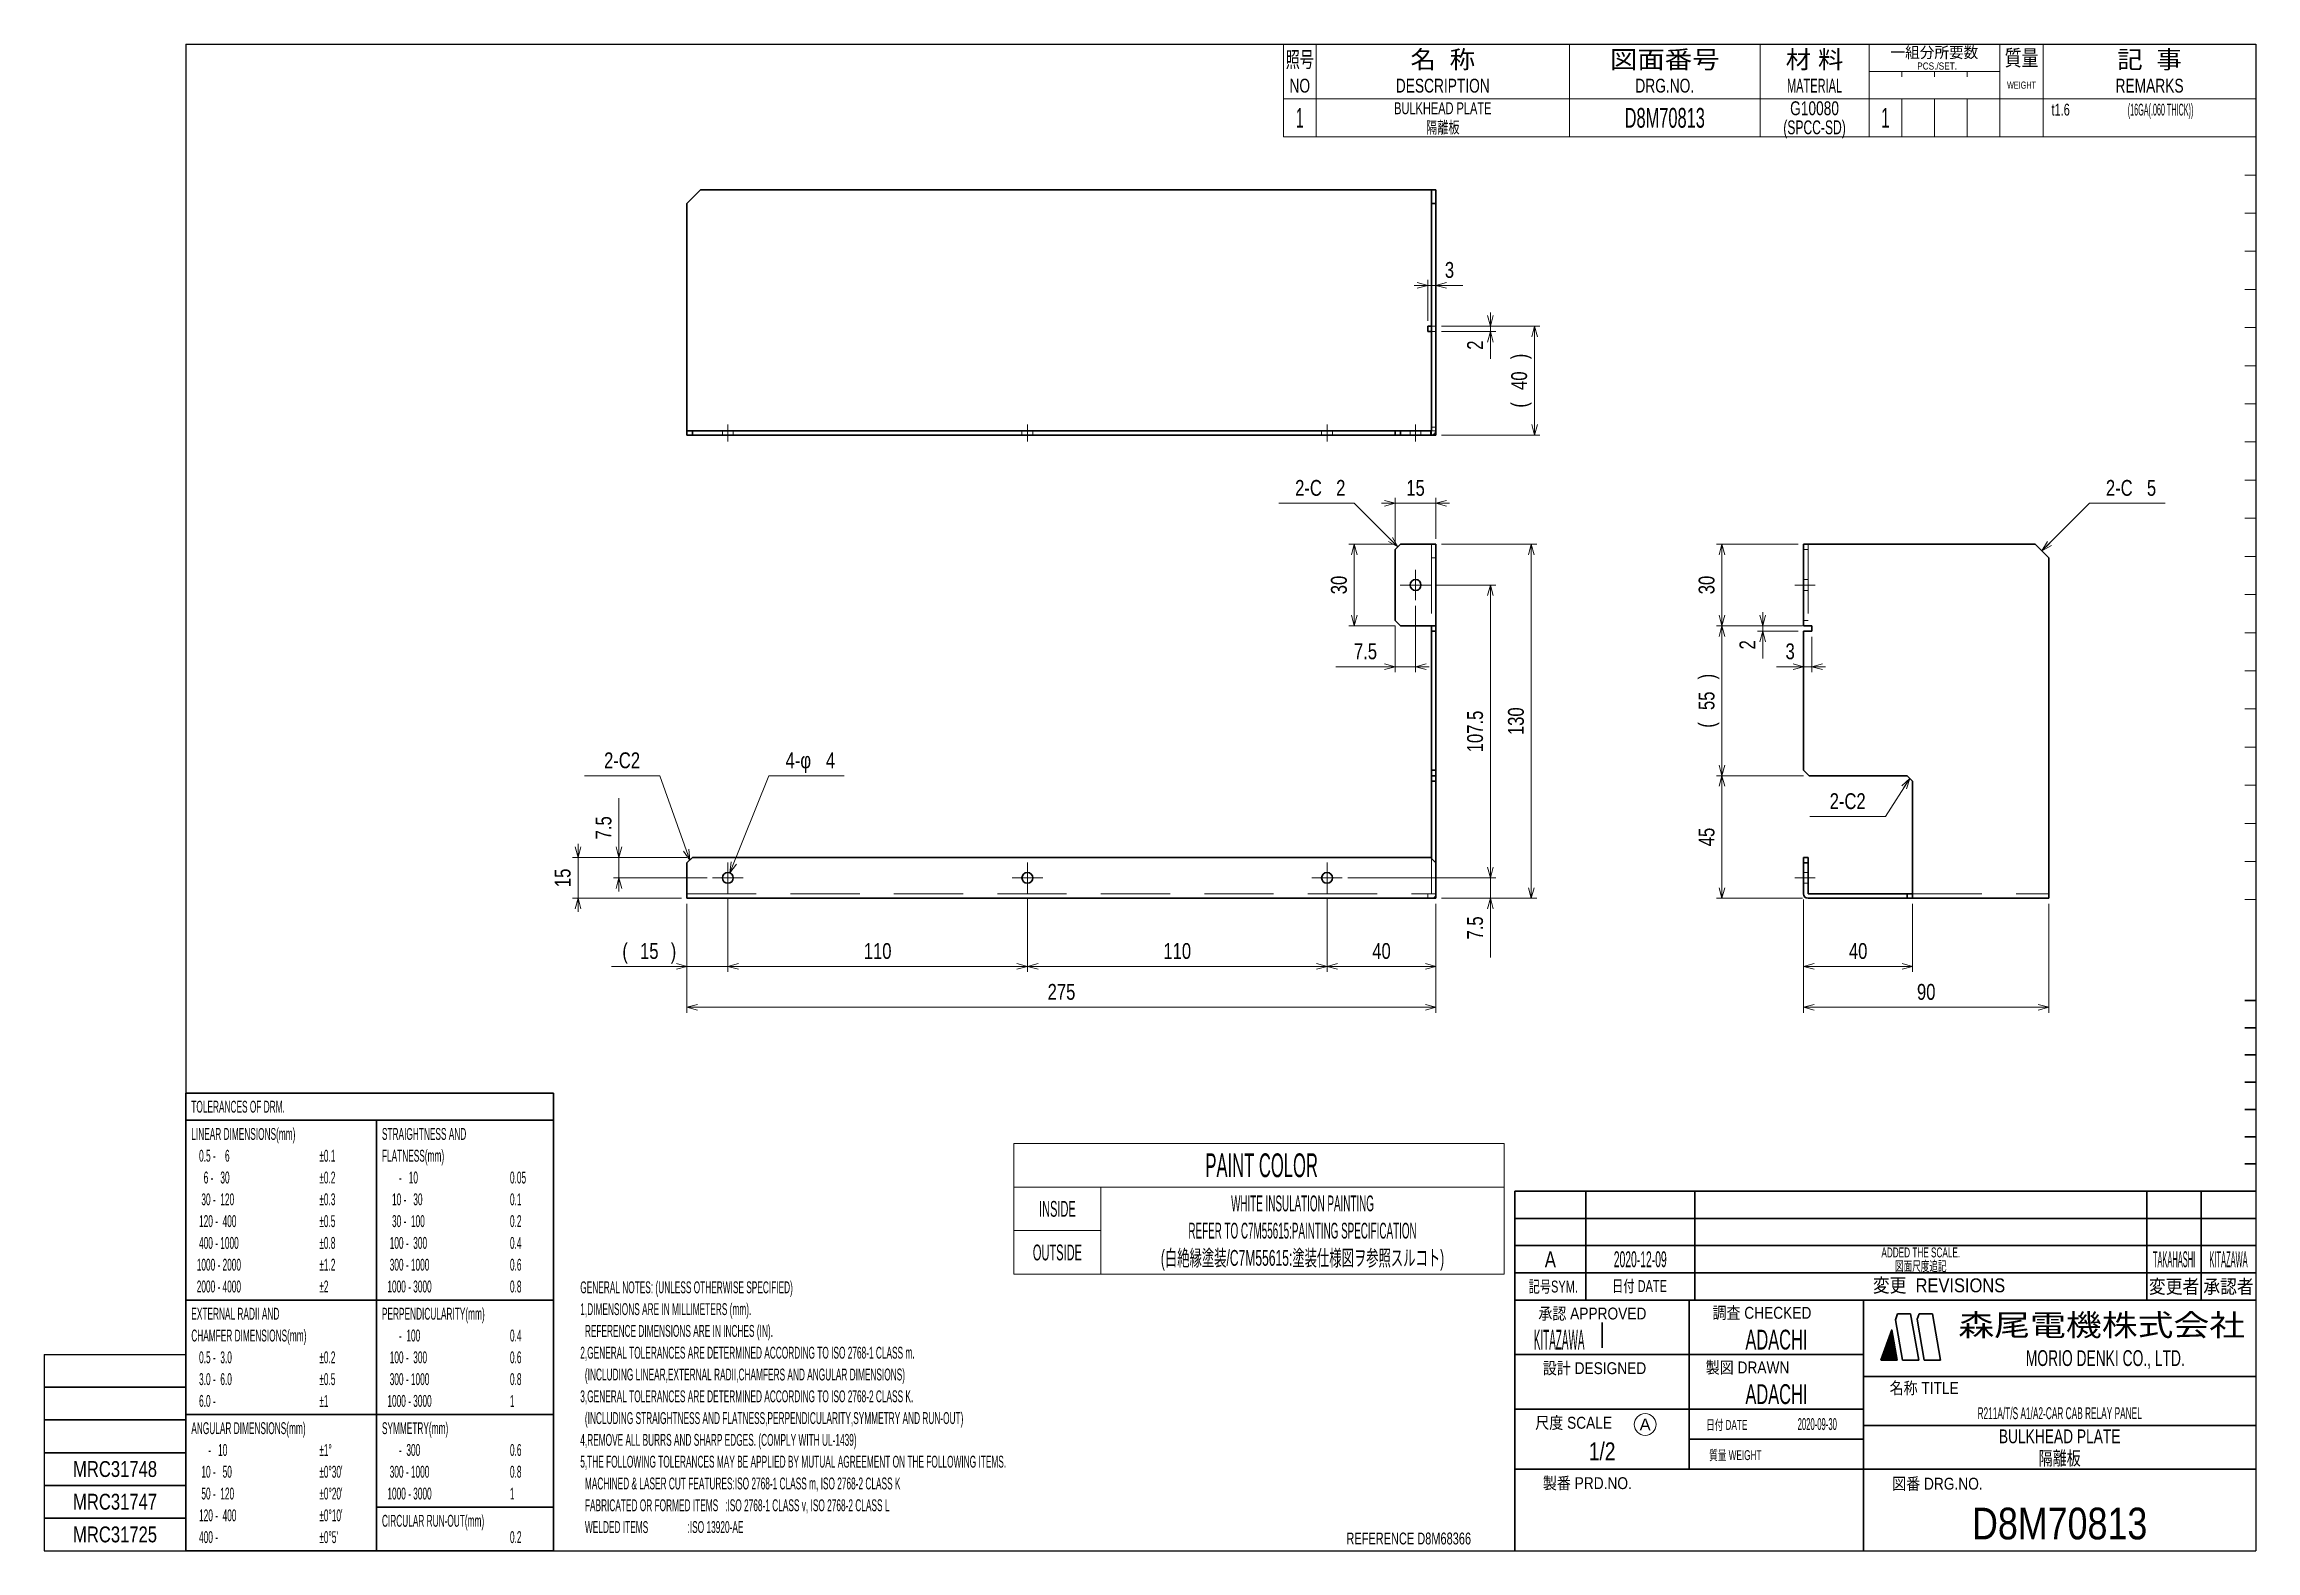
# Model space of a CAD drawing. Header units: millimetres. Extents: x 7 to 413, y 10 to 287.
import ezdxf
from ezdxf.enums import TextEntityAlignment as Align

# ---------------------------------------------------------------- set-up
doc = ezdxf.new("R2010")
doc.units = ezdxf.units.MM
doc.linetypes.add('DASHDOT', pattern=[25.3, 12.7, -6.3, 0, -6.3])
doc.linetypes.add('DASHED', pattern=[19, 12.7, -6.3])
for name, color, linetype in [('GR1_03', 7, 'Continuous'), ('GR1_16', 7, 'Continuous'), ('図面枠D8M', 7, 'Continuous'), ('表題、部品表', 7, 'Continuous'), ('表題、部品表_01', 7, 'Continuous'), ('表題、部品表_02', 7, 'Continuous'), ('表題、部品表_03', 7, 'Continuous'), ('表題、部品表_Layer1', 7, 'Continuous')]:
    doc.layers.add(name, color=color, linetype=linetype)
doc.styles.add('HG丸ｺﾞｼｯｸM-PRO', font='')
doc.styles.get('HG丸ｺﾞｼｯｸM-PRO').set_extended_font_data('HG丸ｺﾞｼｯｸM-PRO')

# ---------------------------------------------------------------- blocks, each defined once
blk = doc.blocks.new('BLKF024')
at = {"layer": '図面枠D8M', "color": 4, "linetype": 'Continuous', "lineweight": 13}
for p, q in [((344.778471, 46.998727), (346.524087, 48.744343)), ((344.8594, 47.221078), (346.502888, 48.864566)), ((344.940329, 47.443428), (346.48169, 48.984789)), ((345.021258, 47.665778), (346.460491, 49.105012)), ((345.102186, 47.888128), (346.439293, 49.225235)), ((345.183115, 48.110479), (346.418094, 49.345457)), ((345.264044, 48.332829), (346.396896, 49.46568)), ((345.344973, 48.555179), (346.375697, 49.585903)), ((345.425902, 48.777529), (346.354499, 49.706126)), ((345.506831, 48.999879), (346.3333, 49.826349)), ((345.58776, 49.22223), (346.312102, 49.946572)), ((345.668689, 49.44458), (346.290903, 50.066794)), ((345.749617, 49.66693), (346.269705, 50.187017)), ((345.830546, 49.88928), (346.248506, 50.30724)), ((345.911475, 50.111631), (346.227307, 50.427463)), ((345.992404, 50.333981), (346.206109, 50.547686)), ((346.073333, 50.556331), (346.18491, 50.667909)), ((346.154262, 50.778681), (346.163712, 50.788131)), ((344.157871, 45.246757), (346.693675, 47.782561)), ((344.211969, 45.442276), (346.672477, 47.902784)), ((344.292898, 45.664626), (346.651278, 48.023006)), ((344.299292, 45.246757), (346.714874, 47.662338)), ((344.373827, 45.886976), (346.63008, 48.143229)), ((344.440714, 45.246757), (346.736072, 47.542115)), ((344.454756, 46.109327), (346.608881, 48.263452)), ((344.535684, 46.331677), (346.587682, 48.383675)), ((344.582135, 45.246757), (346.757271, 47.421892)), ((344.616613, 46.554027), (346.566484, 48.503898)), ((344.697542, 46.776377), (346.545285, 48.624121)), ((344.723556, 45.246757), (346.778469, 47.301669)), ((344.864978, 45.246757), (346.799668, 47.181447)), ((345.006399, 45.246757), (346.820866, 47.061224)), ((345.147821, 45.246757), (346.842065, 46.941001)), ((345.289242, 45.246757), (346.863263, 46.820778)), ((345.430663, 45.246757), (346.884462, 46.700555)), ((345.572085, 45.246757), (346.90566, 46.580332)), ((345.713506, 45.246757), (346.926859, 46.46011)), ((345.854927, 45.246757), (346.948057, 46.339887)), ((345.996349, 45.246757), (346.969256, 46.219664)), ((346.13777, 45.246757), (346.990455, 46.099441)), ((346.279191, 45.246757), (347.011653, 45.979218)), ((346.420613, 45.246757), (347.032852, 45.858995)), ((346.562034, 45.246757), (347.05405, 45.738773)), ((346.703455, 45.246757), (347.075249, 45.61855)), ((346.844877, 45.246757), (347.096447, 45.498327)), ((346.986298, 45.246757), (347.117646, 45.378104)), ((347.12772, 45.246757), (347.138844, 45.257881))]:
    blk.add_line(p, q, dxfattribs=at)
blk = doc.blocks.new('BLKF023')
at = {"layer": '図面枠D8M', "color": 2, "linetype": 'Continuous', "lineweight": 25}
for p, q in [((33, 286.75), (413, 286.75)), ((33, 286.75), (33, 10.25)), ((413, 286.75), (413, 10.25)), ((7, 46.25), (7, 10.25)), ((7, 46.25), (33, 46.25)), ((7, 10.25), (413, 10.25))]:
    blk.add_line(p, q, dxfattribs=at)
at = {"layer": '図面枠D8M', "color": 4, "linetype": 'Continuous', "lineweight": 13}
for p, q in [((413, 269.75), (411, 269.75)), ((413, 262.75), (411, 262.75)), ((413, 255.75), (411, 255.75)), ((413, 248.75), (411, 248.75)), ((413, 241.75), (411, 241.75)), ((413, 234.75), (411, 234.75)), ((413, 227.75), (411, 227.75)), ((413, 220.75), (411, 220.75)), ((413, 213.75), (411, 213.75)), ((413, 206.75), (411, 206.75)), ((413, 199.75), (411, 199.75)), ((413, 192.75), (411, 192.75)), ((413, 185.75), (411, 185.75)), ((413, 178.75), (411, 178.75)), ((413, 171.75), (411, 171.75)), ((413, 164.75), (411, 164.75)), ((413, 157.75), (411, 157.75)), ((413, 150.75), (411, 150.75)), ((413, 143.75), (411, 143.75)), ((413, 136.75), (411, 136.75)), ((411, 129.75), (413, 129.75))]:
    blk.add_line(p, q, dxfattribs=at)
at = {"layer": '図面枠D8M', "color": 3, "linetype": 'Continuous', "lineweight": 35}
for p, q in [((413, 111.25), (411, 111.25)), ((413, 106.25), (411, 106.25)), ((413, 101.25), (411, 101.25)), ((413, 96.25), (411, 96.25)), ((413, 91.25), (411, 91.25)), ((413, 86.25), (411, 86.25)), ((413, 81.25), (411, 81.25)), ((277, 76.25), (413, 76.25)), ((277, 76.25), (277, 10.25)), ((290, 76.25), (290, 56.25)), ((310, 76.25), (310, 56.25)), ((393, 76.25), (393, 56.25)), ((403, 76.25), (403, 56.25)), ((277, 71.25), (413, 71.25)), ((277, 66.25), (413, 66.25)), ((277, 61.25), (413, 61.25)), ((277, 56.25), (413, 56.25)), ((309, 56.25), (309, 25.25)), ((341, 56.25), (341, 10.25)), ((346.84, 52.65), (347.23, 53.75)), ((347.23, 53.75), (349.64, 53.75)), ((351.14, 45.25), (349.64, 53.75)), ((351.18, 53.75), (350.82, 52.76)), ((351.18, 53.75), (353.64, 53.75)), ((355.14, 45.25), (353.64, 53.75)), ((293, 52.17), (293, 47.48)), ((344.14, 45.25), (346.16, 50.8)), ((347.14, 45.25), (346.16, 50.8)), ((348.14, 45.25), (346.84, 52.65)), ((352.14, 45.25), (350.82, 52.76)), ((277, 46.25), (341, 46.25)), ((344.14, 45.25), (347.14, 45.25)), ((348.14, 45.25), (351.14, 45.25)), ((352.14, 45.25), (355.14, 45.25)), ((341, 42.25), (413, 42.25)), ((7, 40.25), (33, 40.25)), ((7, 34.25), (33, 34.25)), ((277, 36.25), (341, 36.25)), ((341, 33.25), (413, 33.25)), ((309, 30.75), (341, 30.75)), ((7, 28.25), (33, 28.25)), ((277, 25.25), (413, 25.25)), ((7, 22.25), (33, 22.25)), ((33, 16.25), (7, 16.25))]:
    blk.add_line(p, q, dxfattribs=at)
at = {"layer": '図面枠D8M', "color": 4, "linetype": 'Continuous', "lineweight": 13}
blk.add_blockref('BLKF024', (0, 0), dxfattribs=at)
at = {"layer": '図面枠D8M', "color": 4, "linetype": 'Continuous', "lineweight": 13, "style": 'HG丸ｺﾞｼｯｸM-PRO'}
for s, height, width, p in [('記号SYM.', 2.182, 0.69227, (284.03, 58.74)), ('日付 DATE', 2.182, 0.692507, (299.87, 58.83)), ('変更  REVISIONS', 2.5455, 0.887352, (354.85, 58.97)), ('変更者', 2.545, 0.887717, (398, 58.75)), ('承認者', 2.545, 0.887717, (408, 58.75)), ('承認 APPROVED', 2.1818, 0.863151, (291.21, 53.79)), ('調査 CHECKED', 2.182, 0.863174, (322.34, 53.92)), ('設計 DESIGNED', 2.1818, 0.862613, (291.61, 43.76)), ('製図 DRAWN', 2.182, 0.863099, (319.7, 43.9)), ('名称 TITLE', 2.182, 0.862489, (352.13, 40.11)), ('尺度 SCALE', 2.182, 0.862581, (287.78, 33.74)), ('日付 DATE', 1.818, 0.618255, (315.88, 33.34)), ('質量 WEIGHT', 1.818, 0.618812, (317.46, 27.8)), ('製番 PRD.NO.', 2.182, 0.863299, (290.29, 22.66)), ('図番 DRG.NO.', 2.182, 0.863083, (354.56, 22.56))]:
    blk.add_text(s, height=height, dxfattribs=dict(at, width=width)).set_placement(p, align=Align.MIDDLE_CENTER)
at = {"layer": '図面枠D8M', "color": 2, "linetype": 'Continuous', "lineweight": 25, "style": 'HG丸ｺﾞｼｯｸM-PRO', "width": 1.206081}
blk.add_text('森尾電機株式会社', height=4, dxfattribs=at).set_placement((384.72, 51.68), align=Align.MIDDLE_CENTER)
at = {"layer": '図面枠D8M', "color": 3, "linetype": 'Continuous', "lineweight": 35, "style": 'HG丸ｺﾞｼｯｸM-PRO', "width": 0.652197}
blk.add_text('MORIO DENKI CO., LTD.', height=2.9091, dxfattribs=at).set_placement((385.38, 45.61), align=Align.MIDDLE_CENTER)
blk = doc.blocks.new('BLKF025')
at = {"layer": '図面枠D8M', "color": 3, "linetype": 'Continuous', "lineweight": 35, "style": 'HG丸ｺﾞｼｯｸM-PRO'}
for s, height, width, p in [('A', 2.91, 0.782973, (283.5, 63.75)), ('2020-12-09', 2.909, 0.488281, (300, 63.75)), ('ADDED THE SCALE.', 1.8182, 0.618409, (351.5, 65)), ('TAKAHASHI', 2.909, 0.29452, (398, 63.75)), ('KITAZAWA', 2.909, 0.308644, (408, 63.75)), ('KITAZAWA', 3.636, 0.374534, (285.11, 49)), ('ADACHI', 3.636, 0.619335, (325, 49)), ('ADACHI', 3.636, 0.619335, (325, 39)), ('R211A/T/S A1/A2-CAR CAB RELAY PANEL', 2.1818, 0.522381, (377, 35.5)), ('2020-09-30', 2.182, 0.482412, (332.5, 33.5)), ('BULKHEAD PLATE', 2.5455, 0.742218, (377, 31.25)), ('1/2', 3.273, 0.80628, (293, 28.5)), ('D8M70813', 5.818, 0.845432, (377, 15.25))]:
    blk.add_text(s, height=height, dxfattribs=dict(at, width=width)).set_placement(p, align=Align.MIDDLE_CENTER)
blk = doc.blocks.new('BLKF027')
at = {"layer": '表題、部品表_01', "color": 4, "linetype": 'Continuous', "lineweight": 13}
for p, q in [((234.5, 286.75), (234.5, 276.75)), ((234.5, 286.75), (413, 286.75)), ((240.5, 286.75), (240.5, 276.75)), ((287, 286.75), (287, 276.75)), ((322, 286.75), (322, 276.75)), ((342, 286.75), (342, 276.75)), ((366, 286.75), (366, 276.75)), ((374, 286.75), (374, 276.75)), ((413, 286.75), (413, 276.75)), ((342, 281.75), (366, 281.75)), ((348, 280.75), (348, 281.75)), ((354, 281.75), (354, 280.75)), ((360, 281.75), (360, 280.75)), ((234.5, 276.75), (413, 276.75))]:
    blk.add_line(p, q, dxfattribs=at)
at = {"layer": '表題、部品表_01', "color": 3, "linetype": 'Continuous', "lineweight": 35, "style": 'HG丸ｺﾞｼｯｸM-PRO'}
for s, height, width, p in [('照号', 2.909, 0.651535, (237.5, 283.95)), ('名  称', 3.273, 1.042426, (263.75, 283.95)), ('図面番号', 3.273, 1.127518, (304.5, 283.95)), ('材 料', 3.273, 1.042439, (332, 283.95)), ('一組分所要数', 2.036, 0.966638, (354, 285.25)), ('質量', 2.909, 0.781842, (370, 284.25)), ('記  事', 3.273, 1.042426, (393.5, 283.95)), ('NO', 2.545, 0.740841, (237.5, 279.15)), ('DESCRIPTION', 2.5455, 0.741365, (263.75, 279.15)), ('DRG.NO.', 2.545, 0.741189, (304.5, 279.15)), ('MATERIAL', 2.545, 0.594756, (332, 279.15)), ('PCS./SET.', 1.309, 0.862935, (354.5, 282.75)), ('REMARKS', 2.545, 0.742803, (393.5, 279.15)), ('WEIGHT', 1.309, 0.635507, (370, 279.25))]:
    blk.add_text(s, height=height, dxfattribs=dict(at, width=width)).set_placement(p, align=Align.MIDDLE_CENTER)
blk = doc.blocks.new('BLKF026')
at = {"layer": '表題、部品表_01', "color": 3, "linetype": 'Continuous', "lineweight": 13}
blk.add_blockref('BLKF027', (0, 0), dxfattribs=at)
blk = doc.blocks.new('BLKF028')
at = {"layer": '図面枠D8M', "color": 3, "linetype": 'Continuous', "lineweight": 35}
for p, q in [((33, 94.25), (100.5, 94.25)), ((33, 94.25), (33, 10.25)), ((100.5, 10.25), (100.5, 94.25)), ((33, 89.25), (100.5, 89.25)), ((68, 10.25), (68, 89.25)), ((33, 56.25), (68, 56.25)), ((68, 56.25), (100.5, 56.25)), ((33, 35.25), (68, 35.25)), ((68, 35.25), (100.5, 35.25)), ((68, 18.25), (100.5, 18.25)), ((33, 10.25), (100.5, 10.25))]:
    blk.add_line(p, q, dxfattribs=at)
at = {"layer": '図面枠D8M', "color": 4, "linetype": 'Continuous', "lineweight": 13, "style": 'HG丸ｺﾞｼｯｸM-PRO'}
for s, height, width, p in [('TOLERANCES OF DRM.', 2.1818, 0.522208, (34, 91.75)), ('LINEAR DIMENSIONS(mm)', 2.1818, 0.521664, (34, 86.75)), ('STRAIGHTNESS AND', 2.1818, 0.521949, (69, 86.75)), (' 0.5 -    6', 2.1818, 0.524049, (35, 82.75)), ('±0.1', 2.182, 0.52198, (57.5, 82.75)), ('FLATNESS(mm)', 2.1818, 0.521994, (69, 82.75)), ('   6 -   30', 2.1818, 0.52397, (35, 78.75)), ('±0.2', 2.182, 0.52198, (57.5, 78.75)), ('     -   10', 2.1818, 0.524651, (70, 78.75)), ('0.05', 2.182, 0.52205, (92.5, 78.75)), ('  30 -  120', 2.1818, 0.522893, (35, 74.75)), ('±0.3', 2.182, 0.52198, (57.5, 74.75)), ('  10 -   30', 2.1818, 0.523391, (70, 74.75)), ('0.1', 2.182, 0.522424, (92.5, 74.75)), (' 120 -  400', 2.1818, 0.52246, (35, 70.75)), ('±0.5', 2.182, 0.52198, (57.5, 70.75)), ('  30 -  100', 2.1818, 0.522893, (70, 70.75)), ('0.2', 2.182, 0.522424, (92.5, 70.75)), (' 400 - 1000', 2.1818, 0.52208, (35, 66.75)), ('±0.8', 2.182, 0.52198, (57.5, 66.75)), (' 100 -  300', 2.1818, 0.52246, (70, 66.75)), ('0.4', 2.182, 0.522424, (92.5, 66.75)), ('1000 - 2000', 2.1818, 0.521744, (35, 62.75)), ('±1.2', 2.182, 0.52198, (57.5, 62.75)), (' 300 - 1000', 2.1818, 0.52208, (70, 62.75)), ('0.6', 2.182, 0.522424, (92.5, 62.75)), ('2000 - 4000', 2.1818, 0.521744, (35, 58.75)), ('±2', 2.182, 0.521216, (57.5, 58.75)), ('1000 - 3000', 2.1818, 0.521744, (70, 58.75)), ('0.8', 2.182, 0.522424, (92.5, 58.75)), ('EXTERNAL RADII AND', 2.1818, 0.522426, (34, 53.75)), ('PERPENDICULARITY(mm)', 2.1818, 0.521822, (69, 53.75)), ('CHAMFER DIMENSIONS(mm)', 2.1818, 0.521615, (34, 49.75)), ('     -  100', 2.1818, 0.52397, (70, 49.75)), ('0.4', 2.182, 0.522424, (92.5, 49.75)), (' 0.5 -  3.0', 2.1818, 0.523514, (35, 45.75)), ('±0.2', 2.182, 0.52198, (57.5, 45.75)), (' 100 -  300', 2.1818, 0.52246, (70, 45.75)), ('0.6', 2.182, 0.522424, (92.5, 45.75)), (' 3.0 -  6.0', 2.1818, 0.523514, (35, 41.75)), ('±0.5', 2.182, 0.52198, (57.5, 41.75)), (' 300 - 1000', 2.1818, 0.52208, (70, 41.75)), ('0.8', 2.182, 0.522424, (92.5, 41.75)), (' 6.0 -', 2.182, 0.523279, (35, 37.75)), ('±1', 2.182, 0.521216, (57.5, 37.75)), ('1000 - 3000', 2.1818, 0.521744, (70, 37.75)), ('1', 2.18, 0.521199, (92.5, 37.75)), ('ANGULAR DIMENSIONS(mm)', 2.1818, 0.521887, (34, 32.75)), ('SYMMETRY(mm)', 2.1818, 0.521222, (69, 32.75)), ('     -   10', 2.1818, 0.524651, (35, 28.75)), ('±1°', 2.182, 0.52122, (57.5, 28.75)), ('     -  300', 2.1818, 0.52397, (70, 28.75)), ('0.6', 2.182, 0.522424, (92.5, 28.75)), ('  10 -   50', 2.1818, 0.523391, (35, 24.75)), ("±0°30'", 2.182, 0.521679, (57.5, 24.75)), (' 300 - 1000', 2.1818, 0.52208, (70, 24.75)), ('0.8', 2.182, 0.522424, (92.5, 24.75)), ('  50 -  120', 2.1818, 0.522893, (35, 20.75)), ("±0°20'", 2.182, 0.521679, (57.5, 20.75)), ('1000 - 3000', 2.1818, 0.521744, (70, 20.75)), ('1', 2.18, 0.521199, (92.5, 20.75)), (' 120 -  400', 2.1818, 0.52246, (35, 16.75)), ("±0°10'", 2.182, 0.521679, (57.5, 16.75)), ('CIRCULAR RUN-OUT(mm)', 2.1818, 0.521639, (69, 15.75)), (' 400 -', 2.182, 0.52234, (35, 12.75)), ("±0°5'", 2.182, 0.521776, (57.5, 12.75)), ('0.2', 2.182, 0.522424, (92.5, 12.75))]:
    blk.add_text(s, height=height, dxfattribs=dict(at, width=width)).set_placement(p, align=Align.MIDDLE_LEFT)
blk = doc.blocks.new('BLKF029')
at = {"layer": 'GR1_03', "color": 3, "linetype": 'Continuous', "lineweight": 35}
for p, q in [((125, 257.5), (127.5, 260)), ((262.5, 260), (127.5, 260)), ((261.7, 215.8), (261.7, 260)), ((262.5, 260), (262.5, 215.8)), ((125, 257.5), (125, 215)), ((261.7, 257.5), (262.5, 257.5)), ((261, 235), (261.7, 235)), ((261, 235), (261, 234)), ((261, 234), (261.7, 234)), ((261.7, 215.8), (125, 215.8)), ((126, 215), (126, 215.8)), ((255, 215), (255, 215.8)), ((255, 215.8), (261.7, 215.8)), ((256, 215.8), (256, 215)), ((262.5, 215.8), (262.5, 215)), ((125, 215), (262.5, 215))]:
    blk.add_line(p, q, dxfattribs=at)
at = {"layer": 'GR1_03', "color": 4, "linetype": 'DASHED', "lineweight": 13}
for p, q in [((261.7, 235), (262.5, 235)), ((261.7, 234), (262.5, 234)), ((131.5, 215), (131.5, 215.8)), ((133.5, 215), (133.5, 215.8)), ((186.5, 215), (186.5, 215.8)), ((188.5, 215), (188.5, 215.8)), ((241.5, 215), (241.5, 215.8)), ((243.5, 215), (243.5, 215.8)), ((257.75, 215), (257.75, 215.8)), ((259.75, 215), (259.75, 215.8)), ((261.5, 215), (261.5, 215.8)), ((261.7, 216.5), (262.5, 216.5)), ((261.7, 215.8), (261.7, 215)), ((262.5, 215.8), (261.7, 215.8))]:
    blk.add_line(p, q, dxfattribs=at)
at = {"layer": 'GR1_03', "color": 4, "linetype": 'DASHDOT', "lineweight": 13}
for p, q in [((132.5, 216.96), (132.5, 213.85)), ((187.5, 216.96), (187.5, 213.85)), ((242.5, 216.96), (242.5, 213.85)), ((258.75, 216.96), (258.75, 213.85))]:
    blk.add_line(p, q, dxfattribs=at)
at = {"layer": 'GR1_03', "color": 3, "linetype": 'Continuous', "lineweight": 35}
blk.add_arc((261.7, 215.8), 0.8, 270, 0, dxfattribs=at)
blk = doc.blocks.new('BLKF030')
at = {"layer": 'GR1_03', "color": 3, "linetype": 'Continuous', "lineweight": 35}
for p, q in [((330, 180), (330, 195)), ((330, 195), (372.5, 195)), ((372.5, 195), (375, 192.5)), ((375, 192.5), (375, 130)), ((330, 180), (331.5, 180)), ((330, 153.5), (330, 179)), ((330, 179), (331.5, 179)), ((331.5, 179), (331.5, 180)), ((330, 153.5), (331, 152.5)), ((331, 152.5), (349, 152.5)), ((350, 151.5), (349, 152.5)), ((350, 130), (350, 151.5)), ((330, 130.8), (330, 137.5)), ((330, 137.5), (330.8, 137.5)), ((330, 136.5), (330.8, 136.5)), ((330.8, 137.5), (330.8, 130.8)), ((330.8, 130.8), (350, 130.8)), ((330.8, 130), (350, 130)), ((349, 130), (349, 130.8)), ((350, 130), (375, 130))]:
    blk.add_line(p, q, dxfattribs=at)
at = {"layer": 'GR1_03', "color": 4, "linetype": 'DASHED', "lineweight": 13}
for p, q in [((330.8, 195), (330.8, 180)), ((330, 194), (330.8, 194)), ((330.8, 188.5), (330, 188.5)), ((330.8, 186.5), (330, 186.5)), ((330, 181), (330.8, 181)), ((330.8, 134.75), (330, 134.75)), ((330.8, 132.75), (330, 132.75)), ((350, 130.8), (375, 130.8))]:
    blk.add_line(p, q, dxfattribs=at)
at = {"layer": 'GR1_03', "color": 4, "linetype": 'DASHDOT', "lineweight": 13}
for p, q in [((328.4, 187.5), (332.11, 187.5)), ((328.4, 133.75), (332.11, 133.75))]:
    blk.add_line(p, q, dxfattribs=at)
at = {"layer": 'GR1_03', "color": 3, "linetype": 'Continuous', "lineweight": 35}
blk.add_arc((330.8, 130.8), 0.8, 180, 270, dxfattribs=at)
blk = doc.blocks.new('BLKF031')
at = {"layer": 'GR1_03', "color": 3, "linetype": 'Continuous', "lineweight": 35}
for p, q in [((255, 194), (256, 195)), ((262.5, 195), (256, 195)), ((262.5, 130), (262.5, 195)), ((255, 181), (255, 194)), ((256, 180), (255, 181)), ((262.5, 180), (256, 180)), ((261.7, 180), (261.7, 137.3)), ((261.7, 179), (262.5, 179)), ((261.7, 153.5), (262.5, 153.5)), ((262.5, 152.5), (261.7, 152.5)), ((262.5, 151.5), (261.7, 151.5)), ((125, 136.5), (126, 137.5)), ((125, 130), (125, 136.5)), ((126, 137.5), (261.5, 137.5)), ((261.5, 137.5), (262.5, 136.5)), ((262.5, 130), (262.5, 136.5)), ((125, 130), (262.5, 130))]:
    blk.add_line(p, q, dxfattribs=at)
at = {"layer": 'GR1_03', "color": 4, "linetype": 'DASHED', "lineweight": 13}
for p, q in [((261.7, 195), (261.7, 180)), ((262.5, 192.5), (261.7, 192.5)), ((261.7, 137.3), (261.7, 130.8)), ((125, 130.8), (262.5, 130.8)), ((261, 130.8), (261, 130))]:
    blk.add_line(p, q, dxfattribs=at)
at = {"layer": 'GR1_03', "color": 4, "linetype": 'DASHDOT', "lineweight": 13}
for p, q in [((261.55, 187.5), (255.95, 187.5)), ((258.75, 184.7), (258.75, 190.3)), ((132.5, 130.95), (132.5, 136.55)), ((187.5, 130.95), (187.5, 136.55)), ((242.5, 130.95), (242.5, 136.55)), ((135.3, 133.75), (129.7, 133.75)), ((190.3, 133.75), (184.7, 133.75)), ((245.3, 133.75), (239.7, 133.75))]:
    blk.add_line(p, q, dxfattribs=at)
at = {"layer": 'GR1_03', "color": 3, "linetype": 'Continuous', "lineweight": 35}
for centre in [(258.75, 187.5), (132.5, 133.75), (187.5, 133.75), (242.5, 133.75)]:
    blk.add_circle(centre, 1, dxfattribs=at)
at = {"layer": 'GR1_03', "color": 4, "linetype": 'DASHED', "lineweight": 13}
blk.add_arc((261.7, 130.8), 0.8, 270, 0, dxfattribs=at)
blk = doc.blocks.new('FXTIP_ARROW_E')
at = {"color": 0, "linetype": 'Continuous', "lineweight": -2}
for q in [(-1, 0), (-0.97, 0.26), (-0.97, -0.26)]:
    blk.add_line((0, 0), q, dxfattribs=at)
blk = doc.blocks.new('FXTIP_ARROW_S')
at = {"color": 0, "linetype": 'Continuous', "lineweight": -2}
for q in [(-1, 0), (-0.97, 0.26), (-0.97, -0.26)]:
    blk.add_line((0, 0), q, dxfattribs=at)
blk = doc.blocks.new('BLKF034')
at = {"layer": '表題、部品表_01', "color": 3, "linetype": 'Continuous', "lineweight": 13}
for p, q in [((275, 85), (185, 85)), ((185, 85), (185, 61)), ((275, 61), (275, 85)), ((185, 77), (275, 77)), ((201, 77), (201, 61)), ((185, 69), (201, 69)), ((185, 61), (275, 61))]:
    blk.add_line(p, q, dxfattribs=at)
at = {"layer": '表題、部品表_01', "color": 3, "linetype": 'Continuous', "lineweight": 13, "style": 'HG丸ｺﾞｼｯｸM-PRO'}
for s, height, width, p in [('PAINT COLOR', 4.3636, 0.522273, (230.5, 81)), ('INSIDE', 2.909, 0.521235, (193, 73)), ('OUTSIDE', 2.909, 0.521235, (193, 65))]:
    blk.add_text(s, height=height, dxfattribs=dict(at, width=width)).set_placement(p, align=Align.MIDDLE_CENTER)
blk = doc.blocks.new('BLKF033')
at = {"layer": '表題、部品表_01', "color": 3, "linetype": 'Continuous', "lineweight": 13}
blk.add_blockref('BLKF034', (0, 0), dxfattribs=at)
at = {"layer": '表題、部品表_01', "color": 3, "linetype": 'Continuous', "lineweight": 13, "style": 'HG丸ｺﾞｼｯｸM-PRO'}
for s, width, p in [('WHITE INSULATION PAINTING', 0.464685, (238, 74)), ('REFER TO C7M55615:PAINTING SPECIFICATION', 0.464716, (238, 69)), ('(白絶縁塗装/C7M55615:塗装仕様図ヲ参照スルコト)', 0.570008, (238, 64))]:
    blk.add_text(s, height=2.9091, dxfattribs=dict(at, width=width)).set_placement(p, align=Align.MIDDLE_CENTER)
blk = doc.blocks.new('BLKF035')
at = {"layer": '表題、部品表_Layer1', "color": 4, "linetype": 'Continuous', "lineweight": 13}
blk.add_circle((300.9, 33.43), 2, dxfattribs=at)
at = {"layer": '表題、部品表_Layer1', "color": 3, "linetype": 'Continuous', "lineweight": 35, "style": 'HG丸ｺﾞｼｯｸM-PRO', "width": 1.042301}
blk.add_text('A', height=2.18, dxfattribs=at).set_placement((300.9, 33.43), align=Align.MIDDLE_CENTER)
blk = doc.blocks.new('BLKF036')
at = {"layer": '表題、部品表_02', "color": 4, "linetype": 'Continuous', "lineweight": 13}
for p, q in [((234.5, 276.75), (234.5, 269.75)), ((234.5, 276.75), (413, 276.75)), ((240.5, 276.75), (240.5, 269.75)), ((287, 276.75), (287, 269.75)), ((322, 276.75), (322, 269.75)), ((342, 276.75), (342, 269.75)), ((348, 276.75), (348, 269.75)), ((354, 276.75), (354, 269.75)), ((360, 269.75), (360, 276.75)), ((366, 276.75), (366, 269.75)), ((374, 276.75), (374, 269.75)), ((413, 276.75), (413, 269.75)), ((234.5, 269.75), (413, 269.75))]:
    blk.add_line(p, q, dxfattribs=at)

msp = doc.modelspace()

# ---------------------------------------------------------------- linework, layer by layer
at = {"layer": 'GR1_16', "color": 4, "linetype": 'Continuous', "lineweight": 13}
for p, q in [((258.5, 242.5), (261, 242.5)), ((261, 236), (261, 243.5)), ((261, 242.5), (262.5, 242.5)), ((262.5, 242.5), (267.46, 242.5)), ((272.5, 235), (272.5, 237.5)), ((263.5, 235), (281.59, 235)), ((263.5, 235), (273.5, 235)), ((263.5, 234), (273.5, 234)), ((272.5, 234), (272.5, 235)), ((272.5, 229.04), (272.5, 234)), ((280.59, 215), (280.59, 235)), ((263.5, 215), (281.59, 215)), ((255, 195), (255, 203.5)), ((262.5, 196), (262.5, 203.5)), ((247.5, 202.5), (233.66, 202.5)), ((255.5, 194.5), (247.5, 202.5)), ((252.5, 202.5), (255, 202.5)), ((255, 202.5), (262.5, 202.5)), ((262.5, 202.5), (265, 202.5)), ((373.75, 193.75), (382.5, 202.5)), ((382.5, 202.5), (396.34, 202.5)), ((255, 195), (246.5, 195)), ((247.5, 180), (247.5, 195)), ((263.5, 195), (281, 195)), ((280, 130), (280, 195)), ((329, 195), (314, 195)), ((315, 180), (315, 195)), ((262.55, 187.5), (273.5, 187.5)), ((272.5, 133.75), (272.5, 187.5)), ((258.75, 183.7), (258.75, 171.5)), ((255, 180), (246.5, 180)), ((255, 180), (255, 171.5)), ((329, 180), (314, 180)), ((315, 152.5), (315, 180)), ((329.8, 180), (321.5, 180)), ((329, 179), (321.5, 179)), ((322.5, 180), (322.5, 182.5)), ((322.5, 179), (322.5, 180)), ((322.5, 174.04), (322.5, 179)), ((331.5, 178), (331.5, 171.5)), ((244.12, 172.5), (255, 172.5)), ((255, 172.5), (258.75, 172.5)), ((258.75, 172.5), (261.25, 172.5)), ((325.04, 172.5), (330, 172.5)), ((330, 172.5), (331.5, 172.5)), ((331.5, 172.5), (334, 172.5)), ((120, 152.5), (106.16, 152.5)), ((125.5, 137), (120, 152.5)), ((132.87, 134.68), (140, 152.5)), ((140, 152.5), (153.84, 152.5)), ((330, 152.5), (314, 152.5)), ((315, 130), (315, 152.5)), ((349.5, 152), (345, 145)), ((112.5, 137.5), (112.5, 148.38)), ((345, 145), (331.16, 145)), ((105, 137.5), (105, 140)), ((125, 137.5), (104, 137.5)), ((105, 130), (105, 137.5)), ((125, 137.5), (111.5, 137.5)), ((112.5, 133.75), (112.5, 137.5)), ((124, 130), (104, 130)), ((105, 127.5), (105, 130)), ((128.7, 133.75), (111.5, 133.75)), ((112.5, 131.25), (112.5, 133.75)), ((132.5, 129.95), (132.5, 116.5)), ((187.5, 129.95), (187.5, 116.5)), ((242.5, 129.95), (242.5, 116.5)), ((246.3, 133.75), (273.5, 133.75)), ((263.5, 130), (281, 130)), ((263.5, 130), (273.5, 130)), ((272.5, 130), (272.5, 133.75)), ((272.5, 119.12), (272.5, 130)), ((329.8, 130), (314, 130)), ((125, 129), (125, 109)), ((125, 129), (125, 116.5)), ((262.5, 129), (262.5, 109)), ((262.5, 129), (262.5, 116.5)), ((330, 129.8), (330, 109)), ((330, 129.8), (330, 116.5)), ((350, 129), (350, 116.5)), ((375, 129), (375, 109)), ((111.16, 117.5), (125, 117.5)), ((125, 117.5), (132.5, 117.5)), ((132.5, 117.5), (187.5, 117.5)), ((187.5, 117.5), (242.5, 117.5)), ((242.5, 117.5), (262.5, 117.5)), ((330, 117.5), (350, 117.5)), ((125, 110), (262.5, 110)), ((330, 110), (375, 110))]:
    msp.add_line(p, q, dxfattribs=at)

# ---------------------------------------------------------------- block references
at = {"layer": 'GR1_03', "color": 4, "linetype": 'Continuous', "lineweight": 13}
msp.add_blockref('BLKF029', (0, 0), dxfattribs=at)
at = {"layer": 'GR1_03', "color": 3, "linetype": 'Continuous', "lineweight": 35}
for name in ['BLKF031', 'BLKF030']:
    msp.add_blockref(name, (0, 0), dxfattribs=at)
at = {"layer": 'GR1_16', "color": 4, "linetype": 'Continuous', "lineweight": 13, "xscale": 2, "yscale": 2}
for name, p, rotation in [('FXTIP_ARROW_E', (261, 242.5), 360), ('FXTIP_ARROW_S', (262.5, 242.5), 180), ('FXTIP_ARROW_S', (272.5, 235), 270), ('FXTIP_ARROW_E', (272.5, 234), 90), ('FXTIP_ARROW_E', (280.59, 235), 90), ('FXTIP_ARROW_S', (280.59, 215), 270), ('FXTIP_ARROW_E', (255, 202.5), 360), ('FXTIP_ARROW_S', (262.5, 202.5), 180), ('FXTIP_ARROW_E', (247.5, 195), 90), ('FXTIP_ARROW_S', (255.5, 194.5), 314.9999999999984), ('FXTIP_ARROW_E', (280, 195), 90), ('FXTIP_ARROW_E', (315, 195), 90), ('FXTIP_ARROW_S', (373.75, 193.75), 224.9999999999998), ('FXTIP_ARROW_E', (272.5, 187.5), 90), ('FXTIP_ARROW_S', (247.5, 180), 270), ('FXTIP_ARROW_S', (315, 180), 270), ('FXTIP_ARROW_E', (315, 180), 90), ('FXTIP_ARROW_S', (322.5, 180), 270), ('FXTIP_ARROW_E', (322.5, 179), 90), ('FXTIP_ARROW_E', (255, 172.5), 360), ('FXTIP_ARROW_S', (258.75, 172.5), 180), ('FXTIP_ARROW_E', (330, 172.5), 360), ('FXTIP_ARROW_S', (331.5, 172.5), 180), ('FXTIP_ARROW_S', (315, 152.5), 270), ('FXTIP_ARROW_E', (315, 152.5), 90), ('FXTIP_ARROW_S', (349.5, 152), 57.2647737278924), ('FXTIP_ARROW_S', (105, 137.5), 270), ('FXTIP_ARROW_S', (112.5, 137.5), 270), ('FXTIP_ARROW_S', (125.5, 137), 289.5366549381297), ('FXTIP_ARROW_S', (132.87, 134.68), 248.1985905136494), ('FXTIP_ARROW_S', (272.5, 133.75), 270), ('FXTIP_ARROW_E', (105, 130), 90), ('FXTIP_ARROW_E', (112.5, 133.75), 90), ('FXTIP_ARROW_E', (272.5, 130), 90), ('FXTIP_ARROW_S', (280, 130), 270), ('FXTIP_ARROW_S', (315, 130), 270), ('FXTIP_ARROW_E', (125, 117.5), 360), ('FXTIP_ARROW_S', (132.5, 117.5), 180), ('FXTIP_ARROW_E', (187.5, 117.5), 360), ('FXTIP_ARROW_S', (187.5, 117.5), 180), ('FXTIP_ARROW_E', (242.5, 117.5), 360), ('FXTIP_ARROW_S', (242.5, 117.5), 180), ('FXTIP_ARROW_E', (262.5, 117.5), 360), ('FXTIP_ARROW_S', (330, 117.5), 180), ('FXTIP_ARROW_E', (350, 117.5), 360), ('FXTIP_ARROW_S', (125, 110), 180), ('FXTIP_ARROW_E', (262.5, 110), 360), ('FXTIP_ARROW_S', (330, 110), 180), ('FXTIP_ARROW_E', (375, 110), 360)]:
    msp.add_blockref(name, p, dxfattribs=dict(at, rotation=rotation))
at = {"layer": '図面枠D8M', "color": 4, "linetype": 'Continuous', "lineweight": 35}
msp.add_blockref('BLKF023', (0, 0), dxfattribs=at)
at = {"layer": '図面枠D8M', "color": 4, "linetype": 'Continuous', "lineweight": 13}
msp.add_blockref('BLKF028', (0, 0), dxfattribs=at)
at = {"layer": '図面枠D8M', "color": 3, "linetype": 'Continuous', "lineweight": 35}
msp.add_blockref('BLKF025', (0, 0), dxfattribs=at)
at = {"layer": '表題、部品表_01', "color": 3, "linetype": 'Continuous', "lineweight": 13}
for name in ['BLKF026', 'BLKF033']:
    msp.add_blockref(name, (0, 0), dxfattribs=at)
at = {"layer": '表題、部品表_02', "color": 4, "linetype": 'Continuous', "lineweight": 13}
msp.add_blockref('BLKF036', (0, 0), dxfattribs=at)
at = {"layer": '表題、部品表_Layer1', "color": 3, "linetype": 'Continuous', "lineweight": 13}
msp.add_blockref('BLKF035', (0, 0), dxfattribs=at)

# ---------------------------------------------------------------- texts
at = {"layer": 'GR1_16', "color": 3, "linetype": 'Continuous', "lineweight": 35, "style": 'HG丸ｺﾞｼｯｸM-PRO'}
for s, height, rotation, width, p in [('3', 2.91, 0, 0.784542, (264.98, 243)), ('2', 2.91, 90, 0.784542, (272, 231.52)), (')', 2.91, 90, 0.781868, (280.09, 229.44)), ('40', 2.909, 90, 0.784542, (280.09, 225)), ('(', 2.91, 90, 0.781868, (280.09, 220.56)), ('2-C', 2.909, 0, 0.782823, (239.1, 203)), ('2', 2.91, 0, 0.784542, (245.02, 203)), ('15', 2.909, 0, 0.784542, (258.75, 203)), ('2-C', 2.909, 0, 0.782823, (387.94, 203)), ('5', 2.91, 0, 0.784542, (393.86, 203)), ('30', 2.909, 90, 0.784542, (247, 187.5)), ('30', 2.909, 90, 0.784542, (314.5, 187.5)), ('7.5', 2.909, 0, 0.784839, (249.56, 173)), ('2', 2.91, 90, 0.784542, (322, 176.52)), ('3', 2.91, 0, 0.784542, (327.52, 173)), (')', 2.91, 90, 0.781868, (314.5, 170.69)), ('55', 2.909, 90, 0.784542, (314.5, 166.25)), ('107.5', 2.909, 90, 0.7847, (272, 160.62)), ('130', 2.909, 90, 0.784542, (279.5, 162.5)), ('(', 2.91, 90, 0.781868, (314.5, 161.81)), ('7.5', 2.909, 90, 0.784839, (112, 142.94)), ('45', 2.909, 90, 0.784542, (314.5, 141.25)), ('15', 2.909, 90, 0.784542, (104.5, 133.75)), ('7.5', 2.909, 90, 0.784839, (272, 124.56)), ('(', 2.91, 0, 0.781868, (113.64, 118)), (')', 2.91, 0, 0.781868, (122.52, 118)), ('110', 2.909, 0, 0.784542, (160, 118)), ('110', 2.909, 0, 0.784542, (215, 118)), ('40', 2.909, 0, 0.784542, (252.5, 118)), ('40', 2.909, 0, 0.784542, (340, 118)), ('15', 2.909, 0, 0.784542, (118.08, 118)), ('275', 2.909, 0, 0.784542, (193.75, 110.5)), ('90', 2.909, 0, 0.784542, (352.5, 110.5))]:
    msp.add_text(s, height=height, rotation=rotation, dxfattribs=dict(at, width=width)).set_placement(p, align=Align.BOTTOM_CENTER)
for s, height, width, p in [('2-C2', 2.909, 0.783285, (113.08, 153)), ('4-φ', 2.909, 0.782604, (145.44, 153)), ('4', 2.91, 0.784542, (151.36, 153)), ('2-C2', 2.909, 0.783285, (338.08, 145.5))]:
    msp.add_text(s, height=height, dxfattribs=dict(at, width=width)).set_placement(p, align=Align.BOTTOM_CENTER)
at = {"layer": '図面枠D8M', "color": 3, "linetype": 'Continuous', "lineweight": 35, "style": 'HG丸ｺﾞｼｯｸM-PRO'}
for s, height, width, p in [('図面尺度追記', 1.818, 0.618958, (351.5, 62.5)), ('隔離板', 2.545, 0.741121, (377, 27.25)), ('MRC31748', 2.909, 0.783478, (20, 25.25)), ('MRC31747', 2.909, 0.783478, (20, 19.25)), ('MRC31725', 2.909, 0.783478, (20, 13.25))]:
    msp.add_text(s, height=height, dxfattribs=dict(at, width=width)).set_placement(p, align=Align.MIDDLE_CENTER)
for s, width, p in [('GENERAL NOTES: (UNLESS OTHERWISE SPECIFIED)', 0.52211, (105.41, 59.69)), ('1,DIMENSIONS ARE IN MILLIMETERS (mm).', 0.522052, (105.41, 55.69)), ('  REFERENCE DIMENSIONS ARE IN INCHES (IN).', 0.522009, (105.41, 51.69)), ('2,GENERAL TOLERANCES ARE DETERMINED ACCORDING TO ISO 2768-1 CLASS m.', 0.522186, (105.41, 47.69)), ('  (INCLUDING LINEAR,EXTERNAL RADII,CHAMFERS AND ANGULAR DIMENSIONS)', 0.522355, (105.41, 43.69)), ('3,GENERAL TOLERANCES ARE DETERMINED ACCORDING TO ISO 2768-2 CLASS K.', 0.52223, (105.41, 39.69)), ('  (INCLUDING STRAIGHTNESS AND FLATNESS,PERPENDICULARITY,SYMMETRY AND RUN-OUT)', 0.522087, (105.41, 35.69)), ('4,REMOVE ALL BURRS AND SHARP EDGES. (COMPLY WITH UL-1439)', 0.52235, (105.41, 31.69)), ('5,THE FOLLOWING TOLERANCES MAY BE APPLIED BY MUTUAL AGREEMENT ON THE FOLLOWING ITEMS.', 0.522482, (105.41, 27.69)), ('  MACHINED & LASER CUT FEATURES:ISO 2768-1 CLASS m, ISO 2768-2 CLASS K', 0.522369, (105.41, 23.69)), ('  FABRICATED OR FORMED ITEMS   :ISO 2768-1 CLASS v, ISO 2768-2 CLASS L', 0.522509, (105.41, 19.69)), ('  WELDED ITEMS                 :ISO 13920-AE', 0.523476, (105.41, 15.69))]:
    msp.add_text(s, height=2.1818, dxfattribs=dict(at, width=width)).set_placement(p, align=Align.TOP_LEFT)
at = {"layer": '表題、部品表', "color": 3, "linetype": 'Continuous', "lineweight": 35, "style": 'HG丸ｺﾞｼｯｸM-PRO', "width": 0.691722}
msp.add_text('REFERENCE D8M68366', height=2.1818, dxfattribs=at).set_placement((257.5, 12.5), align=Align.MIDDLE_CENTER)
at = {"layer": '表題、部品表_03', "color": 3, "linetype": 'Continuous', "lineweight": 35, "style": 'HG丸ｺﾞｼｯｸM-PRO'}
for s, height, width, p in [('BULKHEAD PLATE', 2.1818, 0.692576, (263.75, 275)), ('G10080', 2.545, 0.740408, (332, 275)), ('1', 3.64, 0.521199, (237.5, 273.25)), ('隔離板', 2.182, 0.692256, (263.75, 271.5)), ('D8M70813', 3.636, 0.619412, (304.5, 273.25)), ('(SPCC-SD)', 2.545, 0.652377, (332, 271.5)), ('1', 3.64, 0.576062, (345, 273.25))]:
    msp.add_text(s, height=height, dxfattribs=dict(at, width=width)).set_placement(p, align=Align.MIDDLE_CENTER)
for s, height, width, p in [('t1.6', 2.182, 0.690457, (375.5, 274.75)), ('(16GA(.060 THICK))', 2.1818, 0.416535, (389.5, 274.75))]:
    msp.add_text(s, height=height, dxfattribs=dict(at, width=width)).set_placement(p, align=Align.MIDDLE_LEFT)

doc.saveas('drawing.dxf')
